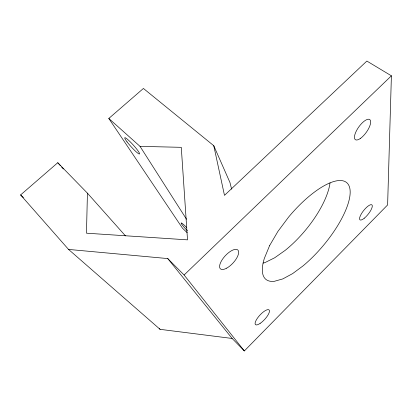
<?xml version="1.0" encoding="UTF-8"?>
<svg xmlns="http://www.w3.org/2000/svg" width="412" height="412" viewBox="0 0 412 412"><rect width="100%" height="100%" fill="white"/><g stroke="black" fill="none" stroke-linecap="round" stroke-linejoin="round"><path stroke-width="0.62" d="M213.766 145.704L224.483 195.365L366.865 61.058L391.4 75.818L387.615 204.944L244.342 350.942L232.141 338.463L160.077 329.337L68.552 249.43L20.6 194.933L57.762 162.714L87.426 193.166L86.474 233.192L187.517 239.861L181.28 147.326L140.023 146.363L108.804 118.465L143.417 88.456L213.766 145.704L229.963 182.526L231.611 189.16M244.342 350.942L184.102 275.005L391.4 75.818M263.062 263.083L264.813 262.676L274.68 257.778L285.114 250.408A61.697 24.246 -50.2 0 0 330.033 182.913M68.552 249.43L167.756 258.576L184.102 275.005M20.6 194.933L23.453 197.528M187.187 232.672L182.526 228.253L108.804 118.465M159.217 328.385L160.077 329.337M57.762 162.714L60.343 165.593M61.63 167.03L63.35 168.946M87.426 193.166L125.444 235.86M167.756 258.576L232.141 338.463M140.023 146.363L186.543 219.266M187.352 230.705A8.389 0.839 46.6 0 1 181.1 223.072A8.389 0.839 46.6 0 1 186.775 227.671M269.633 245.557L264.355 258.355A63.031 22.433 -50.1 0 0 274.356 281.303L282.848 278.898L292.608 273.619L303.021 265.905A63.031 22.433 -50.1 0 0 349.525 187.172A63.031 22.433 -50.1 0 0 288.554 217.134L277.909 231.42L269.633 245.557M127.05 141.877A10.954 1.37 47.8 0 0 139.369 154.006A10.954 1.37 47.8 0 0 130.012 141.63A10.954 1.37 47.8 0 0 127.05 141.877M364.347 218.169A9.574 2.92 -51.5 0 0 372.067 205.073A9.574 2.92 -51.5 0 0 361.35 213.854A9.574 2.92 -51.5 0 0 364.347 218.169M360.588 138.303A12.355 4.62 -54.4 0 0 370.367 120.319A12.355 4.62 -54.4 0 0 356.73 130.223A12.355 4.62 -54.4 0 0 360.588 138.303M226.76 268.114A12.834 5.315 -47.3 0 0 238.301 250.63A12.834 5.315 -47.3 0 0 222.295 259.529A12.834 5.315 -47.3 0 0 226.76 268.114M260.116 323.405A10.012 3.208 -47.2 0 0 269.304 310.231A10.012 3.208 -47.2 0 0 257.412 318.198A10.012 3.208 -47.2 0 0 260.116 323.405"/></g></svg>
